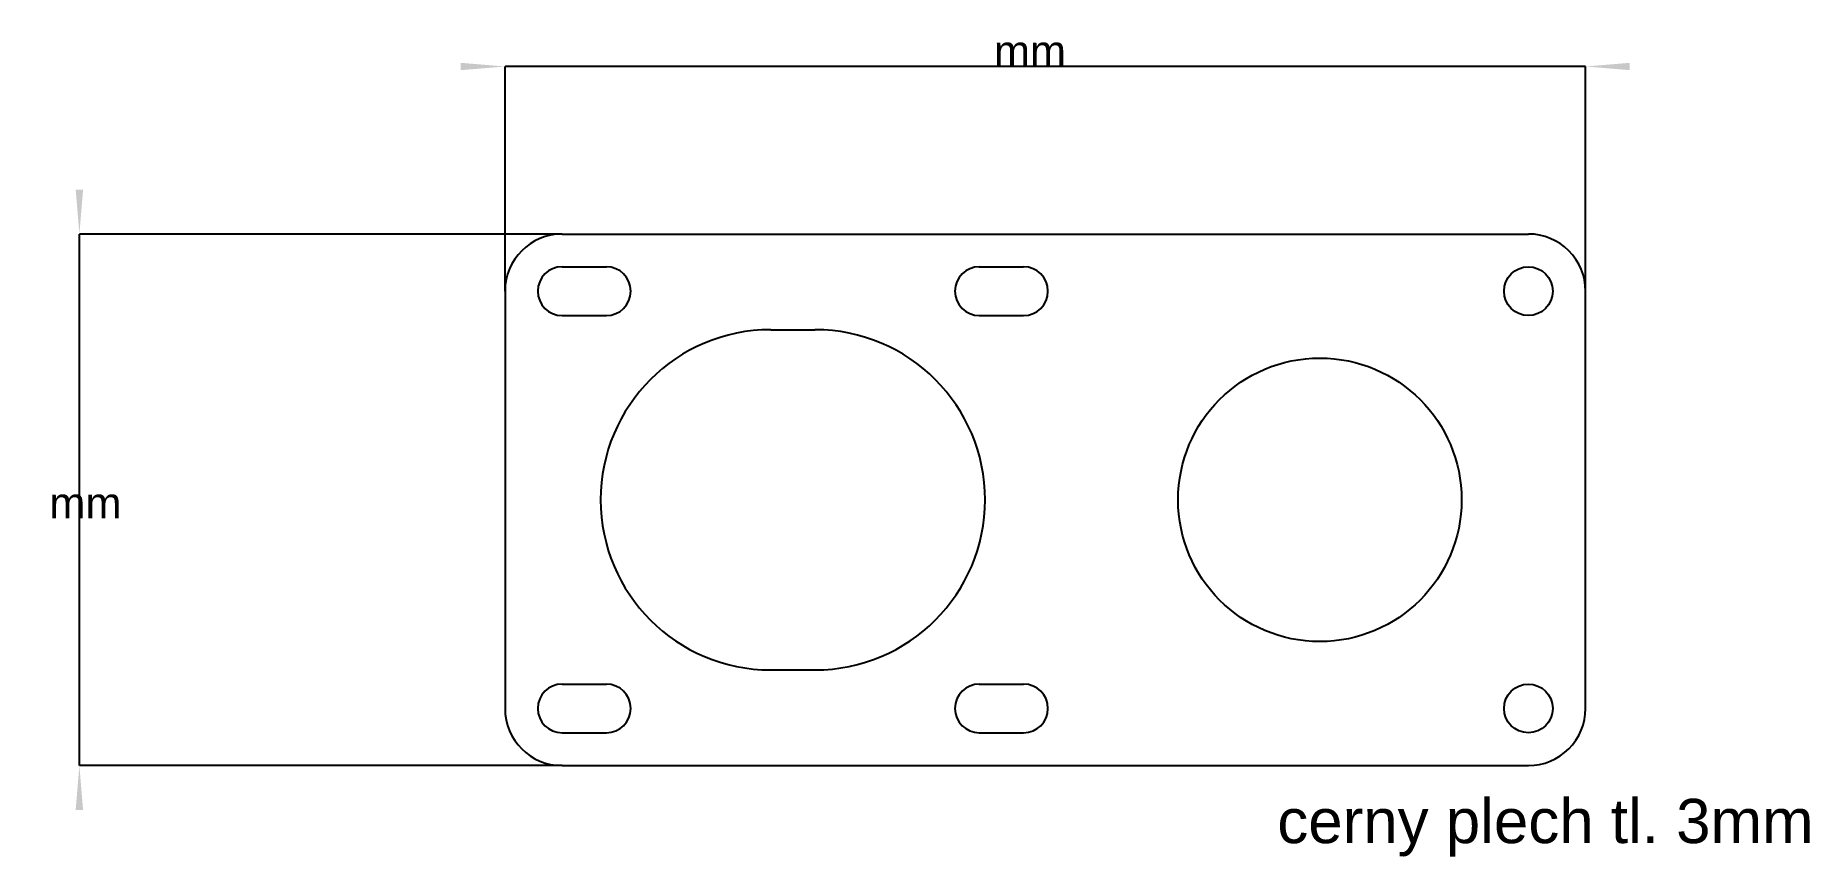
# Model space of a CAD drawing. Extents: x 35 to 235, y 76 to 169.
import ezdxf
from ezdxf.enums import TextEntityAlignment as Align

# ---------------------------------------------------------------- set-up
doc = ezdxf.new("R2010")
doc.units = 0
doc.layers.get('0').update_dxf_attribs({"linetype": 'CONTINUOUS'})
for name, color, linetype in [('Annotation', 7, 'CONTINUOUS'), ('Dimension', 7, 'CONTINUOUS'), ('Dimension001', 7, 'CONTINUOUS'), ('View', 7, 'CONTINUOUS')]:
    doc.layers.add(name, color=color, linetype=linetype)
doc.styles.get("Standard").update_dxf_attribs({"font": 'arial.ttf'})
doc.dimstyles.get("Standard").update_dxf_attribs({"dimscale": 0, "dimtxt": 2.5, "dimasz": 2.5, "dimexe": 1.25, "dimexo": 0.625, "dimtad": 1, "dimtxsty": 'STANDARD', "dimcen": 2.5, "dimazin": 3, "dimtfac": 1, "dimtmove": 0, "dimatfit": 3})

# ---------------------------------------------------------------- blocks, each defined once
blk = doc.blocks.new('*Dimension')
at = {"color": 0}
for points in [[(82.5649, 166.011), (82.5649, 165.178), (87.5649, 165.594)], [(214.565, 166.011), (214.565, 165.178), (209.565, 165.594)]]:
    blk.add_solid(points, dxfattribs=at)
at = {"layer": 'Dimension'}
for p, q in [((87.5649, 140.237), (87.5649, 165.594)), ((209.565, 165.594), (87.5649, 165.594)), ((209.565, 140.237), (209.565, 165.594))]:
    blk.add_line(p, q, dxfattribs=at)
blk.add_text(' mm', height=3.5, dxfattribs=at).set_placement((146.159, 165.594), align=Align.CENTER)
blk = doc.blocks.new('*Dimension001')
at = {"color": 0}
for points in [[(39.0926, 151.687), (39.926, 151.687), (39.5093, 146.687)], [(39.0926, 81.6866), (39.926, 81.6866), (39.5093, 86.6866)]]:
    blk.add_solid(points, dxfattribs=at)
at = {"layer": 'Dimension001'}
for p, q in [((94.0149, 146.687), (39.5093, 146.687)), ((39.5093, 86.6866), (39.5093, 146.687)), ((94.0149, 86.6866), (39.5093, 86.6866))]:
    blk.add_line(p, q, dxfattribs=at)
blk.add_text(' mm', height=3.5, dxfattribs=at).set_placement((39.5093, 114.581), align=Align.CENTER)

msp = doc.modelspace()

# ---------------------------------------------------------------- linework, layer by layer
at = {"layer": 'View'}
for p, q in [((94.0149, 146.687), (203.115, 146.687)), ((94.0149, 142.987), (99.0149, 142.987)), ((141.115, 142.987), (146.115, 142.987)), ((87.5649, 140.237), (87.5649, 93.1366)), ((209.565, 93.1366), (209.565, 140.237)), ((94.0149, 137.487), (99.0149, 137.487)), ((141.115, 137.487), (146.115, 137.487)), ((117.565, 135.887), (122.565, 135.887)), ((117.565, 97.4866), (122.565, 97.4866)), ((94.0149, 95.8866), (99.0149, 95.8866)), ((141.115, 95.8866), (146.115, 95.8866)), ((94.0149, 90.3866), (99.0149, 90.3866)), ((141.115, 90.3866), (146.115, 90.3866)), ((94.0149, 86.6866), (203.115, 86.6866))]:
    msp.add_line(p, q, dxfattribs=at)
for centre, radius in [((203.115, 140.237), 2.75), ((179.565, 116.687), 16), ((203.115, 93.1366), 2.75)]:
    msp.add_circle(centre, radius, dxfattribs=at)
for centre, radius, start, end in [((94.0149, 140.237), 6.45, 90, -180), ((203.115, 140.237), 6.45, -0.00025, 90), ((94.0149, 140.237), 2.75, 90, -90), ((99.0149, 140.237), 2.75, -90, 90), ((141.115, 140.237), 2.75, 90, -90), ((146.115, 140.237), 2.75, -90, 90), ((117.565, 116.687), 19.2, 90, -90), ((122.565, 116.687), 19.2, -90, 90), ((94.0149, 93.1366), 2.75, 90, -90), ((99.0149, 93.1366), 2.75, -90, 90), ((141.115, 93.1366), 2.75, 90, -90), ((146.115, 93.1366), 2.75, -90, 90), ((94.0149, 93.1366), 6.45, 180, -90), ((203.115, 93.1366), 6.45, -90, 0.000253)]:
    msp.add_arc(centre, radius, start, end, dxfattribs=at)

# ---------------------------------------------------------------- texts
at = {"layer": 'Annotation'}
msp.add_text('cerny plech tl. 3mm', height=5, dxfattribs=at).set_placement((205.039, 77.9335), align=Align.CENTER)

# ---------------------------------------------------------------- dimensions: what is measured, and where the dimension line sits
at = {"layer": 'Dimension'}
dim = msp.add_linear_dim(base=(146.159, 165.594), p1=(209.565, 140.237), p2=(87.5649, 140.237), text=' mm', dimstyle='STANDARD', dxfattribs=at)
dim.commit()
dim.dimension.update_dxf_attribs({"geometry": '*Dimension', "text_midpoint": (146.159, 160.594)})
at = {"layer": 'Dimension001'}
dim = msp.add_linear_dim(base=(39.5093, 114.581), p1=(94.0149, 86.6866), p2=(94.0149, 146.687), angle=90, text=' mm', dimstyle='STANDARD', dxfattribs=at)
dim.commit()
dim.dimension.update_dxf_attribs({"geometry": '*Dimension001', "text_midpoint": (44.5093, 114.581)})

doc.saveas('drawing.dxf')
